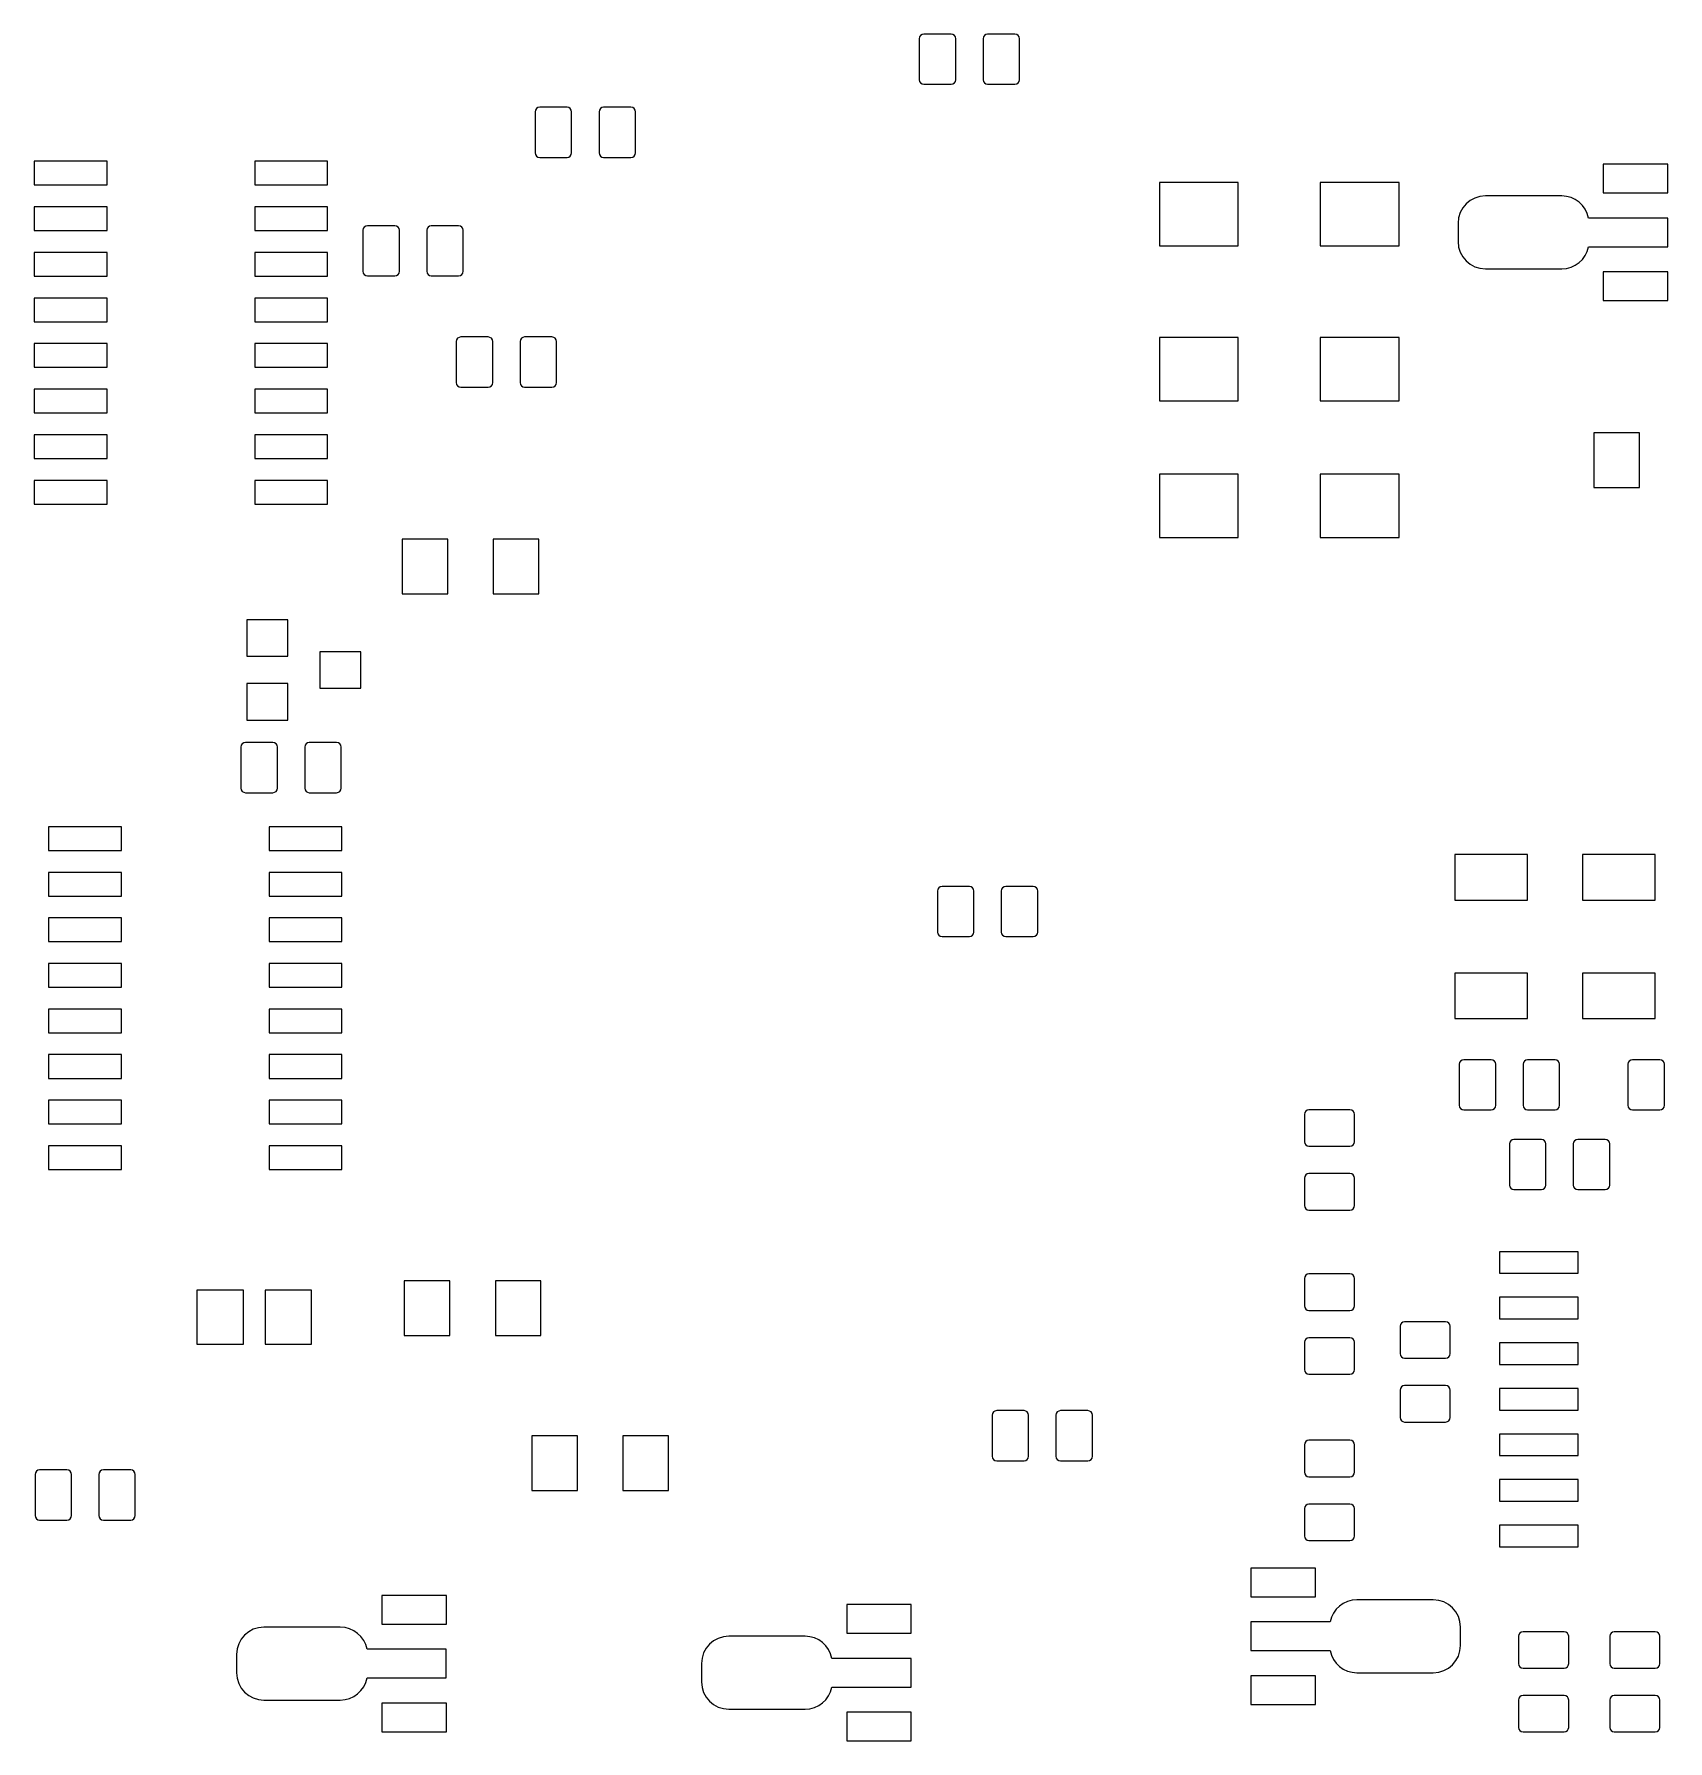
# Model space of a CAD drawing. Header units: millimetres. Extents: x 123.8 to 216.7, y 170.4 to 268.7.
# Drawn here: x 123.83 to 169.36, y 220.44 to 267.99 of the extents above; entities that cross this region are included whole.
import ezdxf

# ---------------------------------------------------------------- set-up
doc = ezdxf.new("R2010")
doc.units = ezdxf.units.MM

msp = doc.modelspace()

# ---------------------------------------------------------------- linework, layer by layer
at = {"color": 7, "linetype": 'Continuous'}
for p, q in [((148.496, 267.866), (148.496, 266.723)), ((149.385, 267.993), (148.623, 267.993)), ((149.512, 266.723), (149.512, 267.866)), ((150.274, 267.866), (150.274, 266.723)), ((151.163, 267.993), (150.401, 267.993)), ((151.29, 266.723), (151.29, 267.866)), ((148.623, 266.596), (149.385, 266.596)), ((150.401, 266.596), (151.163, 266.596)), ((138.684, 265.955), (137.922, 265.955)), ((140.462, 265.955), (139.7, 265.955)), ((137.795, 265.828), (137.795, 264.685)), ((138.811, 264.685), (138.811, 265.828)), ((139.573, 265.828), (139.573, 264.685)), ((140.589, 264.685), (140.589, 265.828)), ((123.833, 264.45), (123.833, 263.79)), ((125.865, 264.45), (123.833, 264.45)), ((125.865, 263.79), (125.865, 264.45)), ((129.979, 264.45), (129.979, 263.79)), ((132.011, 264.45), (129.979, 264.45)), ((132.011, 263.79), (132.011, 264.45)), ((137.922, 264.558), (138.684, 264.558)), ((139.7, 264.558), (140.462, 264.558)), ((169.357, 264.368), (167.557, 264.368)), ((167.557, 264.368), (167.557, 263.568)), ((169.357, 263.568), (169.357, 264.368)), ((123.833, 263.79), (125.865, 263.79)), ((129.979, 263.79), (132.011, 263.79)), ((155.187, 263.862), (155.187, 262.092)), ((157.387, 263.862), (155.187, 263.862)), ((157.387, 262.092), (157.387, 263.862)), ((159.671, 263.862), (159.671, 262.092)), ((161.871, 263.862), (159.671, 263.862)), ((161.871, 262.092), (161.871, 263.862)), ((166.399, 263.485), (164.273, 263.485)), ((167.557, 263.568), (169.357, 263.568)), ((123.833, 263.18), (123.833, 262.52)), ((125.865, 263.18), (123.833, 263.18)), ((125.865, 262.52), (125.865, 263.18)), ((129.979, 263.18), (129.979, 262.52)), ((132.011, 263.18), (129.979, 263.18)), ((132.011, 262.52), (132.011, 263.18)), ((123.833, 262.52), (125.865, 262.52)), ((129.979, 262.52), (132.011, 262.52)), ((132.995, 262.528), (132.995, 261.385)), ((133.884, 262.655), (133.122, 262.655)), ((134.011, 261.385), (134.011, 262.528)), ((134.773, 262.528), (134.773, 261.385)), ((135.662, 262.655), (134.9, 262.655)), ((135.789, 261.385), (135.789, 262.528)), ((163.511, 262.723), (163.511, 262.215)), ((169.353, 262.869), (167.147, 262.869)), ((169.353, 262.069), (169.353, 262.869)), ((155.187, 262.092), (157.387, 262.092)), ((159.671, 262.092), (161.871, 262.092)), ((167.147, 262.069), (169.353, 262.069)), ((123.833, 261.91), (123.833, 261.25)), ((125.865, 261.91), (123.833, 261.91)), ((125.865, 261.25), (125.865, 261.91)), ((129.979, 261.91), (129.979, 261.25)), ((132.011, 261.91), (129.979, 261.91)), ((132.011, 261.25), (132.011, 261.91)), ((123.833, 261.25), (125.865, 261.25)), ((129.979, 261.25), (132.011, 261.25)), ((133.122, 261.258), (133.884, 261.258)), ((134.9, 261.258), (135.662, 261.258)), ((164.273, 261.453), (166.399, 261.453)), ((169.357, 261.37), (167.557, 261.37)), ((167.557, 261.37), (167.557, 260.57)), ((169.357, 260.57), (169.357, 261.37)), ((123.833, 260.64), (123.833, 259.98)), ((125.865, 260.64), (123.833, 260.64)), ((125.865, 259.98), (125.865, 260.64)), ((129.979, 260.64), (129.979, 259.98)), ((132.011, 260.64), (129.979, 260.64)), ((132.011, 259.98), (132.011, 260.64)), ((167.557, 260.57), (169.357, 260.57)), ((123.833, 259.98), (125.865, 259.98)), ((129.979, 259.98), (132.011, 259.98)), ((123.833, 259.37), (123.833, 258.71)), ((125.865, 259.37), (123.833, 259.37)), ((125.865, 258.71), (125.865, 259.37)), ((129.979, 259.37), (129.979, 258.71)), ((132.011, 259.37), (129.979, 259.37)), ((132.011, 258.71), (132.011, 259.37)), ((135.595, 259.428), (135.595, 258.285)), ((136.484, 259.555), (135.722, 259.555)), ((136.611, 258.285), (136.611, 259.428)), ((137.373, 259.428), (137.373, 258.285)), ((138.262, 259.555), (137.5, 259.555)), ((138.389, 258.285), (138.389, 259.428)), ((155.187, 259.544), (155.187, 257.774)), ((157.387, 259.544), (155.187, 259.544)), ((157.387, 257.774), (157.387, 259.544)), ((159.671, 259.544), (159.671, 257.774)), ((161.871, 259.544), (159.671, 259.544)), ((161.871, 257.774), (161.871, 259.544)), ((123.833, 258.71), (125.865, 258.71)), ((129.979, 258.71), (132.011, 258.71)), ((123.833, 258.1), (123.833, 257.44)), ((125.865, 258.1), (123.833, 258.1)), ((125.865, 257.44), (125.865, 258.1)), ((129.979, 258.1), (129.979, 257.44)), ((132.011, 258.1), (129.979, 258.1)), ((132.011, 257.44), (132.011, 258.1)), ((135.722, 258.158), (136.484, 258.158)), ((137.5, 258.158), (138.262, 258.158)), ((155.187, 257.774), (157.387, 257.774)), ((159.671, 257.774), (161.871, 257.774)), ((123.833, 257.44), (125.865, 257.44)), ((129.979, 257.44), (132.011, 257.44)), ((123.833, 256.83), (123.833, 256.17)), ((125.865, 256.83), (123.833, 256.83)), ((125.865, 256.17), (125.865, 256.83)), ((129.979, 256.83), (129.979, 256.17)), ((132.011, 256.83), (129.979, 256.83)), ((132.011, 256.17), (132.011, 256.83)), ((168.562, 256.881), (167.292, 256.881)), ((167.292, 256.881), (167.292, 255.357)), ((168.562, 255.357), (168.562, 256.881)), ((123.833, 256.17), (125.865, 256.17)), ((129.979, 256.17), (132.011, 256.17)), ((123.833, 255.56), (123.833, 254.9)), ((125.865, 255.56), (123.833, 255.56)), ((125.865, 254.9), (125.865, 255.56)), ((129.979, 255.56), (129.979, 254.9)), ((132.011, 255.56), (129.979, 255.56)), ((132.011, 254.9), (132.011, 255.56)), ((155.187, 255.734), (155.187, 253.964)), ((157.387, 255.734), (155.187, 255.734)), ((157.387, 253.964), (157.387, 255.734)), ((159.671, 255.734), (159.671, 253.964)), ((161.871, 255.734), (159.671, 255.734)), ((161.871, 253.964), (161.871, 255.734)), ((123.833, 254.9), (125.865, 254.9)), ((129.979, 254.9), (132.011, 254.9)), ((167.292, 255.357), (168.562, 255.357)), ((155.187, 253.964), (157.387, 253.964)), ((159.671, 253.964), (161.871, 253.964)), ((135.357, 253.919), (134.087, 253.919)), ((134.087, 253.919), (134.087, 252.395)), ((135.357, 252.395), (135.357, 253.919)), ((137.897, 253.919), (136.627, 253.919)), ((136.627, 253.919), (136.627, 252.395)), ((137.897, 252.395), (137.897, 253.919)), ((134.087, 252.395), (135.357, 252.395)), ((136.627, 252.395), (137.897, 252.395)), ((130.906, 251.674), (129.763, 251.674)), ((129.763, 251.674), (129.763, 250.658)), ((130.906, 250.658), (130.906, 251.674)), ((129.763, 250.658), (130.906, 250.658)), ((131.795, 250.785), (131.795, 249.769)), ((132.938, 250.785), (131.795, 250.785)), ((132.938, 249.769), (132.938, 250.785)), ((129.763, 249.896), (129.763, 248.88)), ((130.906, 249.896), (129.763, 249.896)), ((130.906, 248.88), (130.906, 249.896)), ((131.795, 249.769), (132.938, 249.769)), ((129.763, 248.88), (130.906, 248.88)), ((130.484, 248.255), (129.722, 248.255)), ((132.262, 248.255), (131.5, 248.255)), ((129.595, 248.128), (129.595, 246.985)), ((130.611, 246.985), (130.611, 248.128)), ((131.373, 248.128), (131.373, 246.985)), ((132.389, 246.985), (132.389, 248.128)), ((129.722, 246.858), (130.484, 246.858)), ((131.5, 246.858), (132.262, 246.858)), ((124.233, 245.908), (124.233, 245.248)), ((126.265, 245.908), (124.233, 245.908)), ((126.265, 245.248), (126.265, 245.908)), ((130.379, 245.908), (130.379, 245.248)), ((132.411, 245.908), (130.379, 245.908)), ((132.411, 245.248), (132.411, 245.908)), ((124.233, 245.248), (126.265, 245.248)), ((130.379, 245.248), (132.411, 245.248)), ((165.45, 245.133), (163.418, 245.133)), ((163.418, 245.133), (163.418, 243.863)), ((165.45, 243.863), (165.45, 245.133)), ((169.006, 245.133), (166.974, 245.133)), ((166.974, 245.133), (166.974, 243.863)), ((169.006, 243.863), (169.006, 245.133)), ((124.233, 244.638), (124.233, 243.978)), ((126.265, 244.638), (124.233, 244.638)), ((126.265, 243.978), (126.265, 244.638)), ((130.379, 244.638), (130.379, 243.978)), ((132.411, 244.638), (130.379, 244.638)), ((132.411, 243.978), (132.411, 244.638)), ((124.233, 243.978), (126.265, 243.978)), ((130.379, 243.978), (132.411, 243.978)), ((149.004, 244.117), (149.004, 242.974)), ((149.893, 244.244), (149.131, 244.244)), ((150.02, 242.974), (150.02, 244.117)), ((150.782, 244.117), (150.782, 242.974)), ((151.671, 244.244), (150.909, 244.244)), ((151.798, 242.974), (151.798, 244.117)), ((163.418, 243.863), (165.45, 243.863)), ((166.974, 243.863), (169.006, 243.863)), ((124.233, 243.368), (124.233, 242.708)), ((126.265, 243.368), (124.233, 243.368)), ((126.265, 242.708), (126.265, 243.368)), ((130.379, 243.368), (130.379, 242.708)), ((132.411, 243.368), (130.379, 243.368)), ((132.411, 242.708), (132.411, 243.368)), ((124.233, 242.708), (126.265, 242.708)), ((130.379, 242.708), (132.411, 242.708)), ((149.131, 242.847), (149.893, 242.847)), ((150.909, 242.847), (151.671, 242.847)), ((124.233, 242.098), (124.233, 241.438)), ((126.265, 242.098), (124.233, 242.098)), ((126.265, 241.438), (126.265, 242.098)), ((130.379, 242.098), (130.379, 241.438)), ((132.411, 242.098), (130.379, 242.098)), ((132.411, 241.438), (132.411, 242.098)), ((165.45, 241.831), (163.418, 241.831)), ((163.418, 241.831), (163.418, 240.561)), ((165.45, 240.561), (165.45, 241.831)), ((169.006, 241.831), (166.974, 241.831)), ((166.974, 241.831), (166.974, 240.561)), ((169.006, 240.561), (169.006, 241.831)), ((124.233, 241.438), (126.265, 241.438)), ((130.379, 241.438), (132.411, 241.438)), ((124.233, 240.828), (124.233, 240.168)), ((126.265, 240.828), (124.233, 240.828)), ((126.265, 240.168), (126.265, 240.828)), ((130.379, 240.828), (130.379, 240.168)), ((132.411, 240.828), (130.379, 240.828)), ((132.411, 240.168), (132.411, 240.828)), ((124.233, 240.168), (126.265, 240.168)), ((130.379, 240.168), (132.411, 240.168)), ((163.418, 240.561), (165.45, 240.561)), ((166.974, 240.561), (169.006, 240.561)), ((124.233, 239.558), (124.233, 238.898)), ((126.265, 239.558), (124.233, 239.558)), ((126.265, 238.898), (126.265, 239.558)), ((130.379, 239.558), (130.379, 238.898)), ((132.411, 239.558), (130.379, 239.558)), ((132.411, 238.898), (132.411, 239.558)), ((163.545, 239.291), (163.545, 238.148)), ((164.434, 239.418), (163.672, 239.418)), ((164.561, 238.148), (164.561, 239.291)), ((165.323, 239.291), (165.323, 238.148)), ((166.212, 239.418), (165.45, 239.418)), ((166.339, 238.148), (166.339, 239.291)), ((168.244, 239.291), (168.244, 238.148)), ((169.133, 239.418), (168.371, 239.418)), ((169.26, 238.148), (169.26, 239.291)), ((124.233, 238.898), (126.265, 238.898)), ((130.379, 238.898), (132.411, 238.898)), ((124.233, 238.288), (124.233, 237.628)), ((126.265, 238.288), (124.233, 238.288)), ((126.265, 237.628), (126.265, 238.288)), ((130.379, 238.288), (130.379, 237.628)), ((132.411, 238.288), (130.379, 238.288)), ((132.411, 237.628), (132.411, 238.288)), ((159.227, 237.894), (159.227, 237.132)), ((160.497, 238.021), (159.354, 238.021)), ((160.624, 237.132), (160.624, 237.894)), ((163.672, 238.021), (164.434, 238.021)), ((165.45, 238.021), (166.212, 238.021)), ((168.371, 238.021), (169.133, 238.021)), ((124.233, 237.628), (126.265, 237.628)), ((130.379, 237.628), (132.411, 237.628)), ((124.233, 237.018), (124.233, 236.358)), ((126.265, 237.018), (124.233, 237.018)), ((126.265, 236.358), (126.265, 237.018)), ((130.379, 237.018), (130.379, 236.358)), ((132.411, 237.018), (130.379, 237.018)), ((132.411, 236.358), (132.411, 237.018)), ((159.354, 237.005), (160.497, 237.005)), ((164.942, 237.069), (164.942, 235.926)), ((165.831, 237.196), (165.069, 237.196)), ((165.958, 235.926), (165.958, 237.069)), ((166.72, 237.069), (166.72, 235.926)), ((167.609, 237.196), (166.847, 237.196)), ((167.736, 235.926), (167.736, 237.069)), ((124.233, 236.358), (126.265, 236.358)), ((130.379, 236.358), (132.411, 236.358)), ((159.227, 236.116), (159.227, 235.354)), ((160.497, 236.243), (159.354, 236.243)), ((160.624, 235.354), (160.624, 236.116)), ((165.069, 235.799), (165.831, 235.799)), ((166.847, 235.799), (167.609, 235.799)), ((159.354, 235.227), (160.497, 235.227)), ((164.662, 234.067), (164.662, 233.467)), ((166.862, 234.067), (164.662, 234.067)), ((166.862, 233.467), (166.862, 234.067)), ((135.415, 233.259), (134.145, 233.259)), ((134.145, 233.259), (134.145, 231.735)), ((135.415, 231.735), (135.415, 233.259)), ((137.955, 233.259), (136.685, 233.259)), ((136.685, 233.259), (136.685, 231.735)), ((137.955, 231.735), (137.955, 233.259)), ((159.227, 233.322), (159.227, 232.56)), ((160.497, 233.449), (159.354, 233.449)), ((160.624, 232.56), (160.624, 233.322)), ((164.662, 233.467), (166.862, 233.467)), ((129.666, 232.993), (128.366, 232.993)), ((128.366, 232.993), (128.366, 231.493)), ((129.666, 231.493), (129.666, 232.993)), ((131.566, 232.993), (130.266, 232.993)), ((130.266, 232.993), (130.266, 231.493)), ((131.566, 231.493), (131.566, 232.993)), ((164.662, 232.797), (164.662, 232.197)), ((166.862, 232.797), (164.662, 232.797)), ((166.862, 232.197), (166.862, 232.797)), ((159.354, 232.433), (160.497, 232.433)), ((163.164, 232.116), (162.021, 232.116)), ((164.662, 232.197), (166.862, 232.197)), ((134.145, 231.735), (135.415, 231.735)), ((136.685, 231.735), (137.955, 231.735)), ((160.497, 231.671), (159.354, 231.671)), ((161.894, 231.989), (161.894, 231.227)), ((163.291, 231.227), (163.291, 231.989)), ((128.366, 231.493), (129.666, 231.493)), ((130.266, 231.493), (131.566, 231.493)), ((159.227, 231.544), (159.227, 230.782)), ((160.624, 230.782), (160.624, 231.544)), ((164.662, 231.527), (164.662, 230.927)), ((166.862, 231.527), (164.662, 231.527)), ((166.862, 230.927), (166.862, 231.527)), ((159.354, 230.655), (160.497, 230.655)), ((162.021, 231.1), (163.164, 231.1)), ((164.662, 230.927), (166.862, 230.927)), ((161.894, 230.211), (161.894, 229.449)), ((163.164, 230.338), (162.021, 230.338)), ((163.291, 229.449), (163.291, 230.211)), ((164.662, 230.257), (164.662, 229.657)), ((166.862, 230.257), (164.662, 230.257)), ((166.862, 229.657), (166.862, 230.257)), ((150.528, 229.512), (150.528, 228.369)), ((151.417, 229.639), (150.655, 229.639)), ((151.544, 228.369), (151.544, 229.512)), ((152.306, 229.512), (152.306, 228.369)), ((153.195, 229.639), (152.433, 229.639)), ((153.322, 228.369), (153.322, 229.512)), ((162.021, 229.322), (163.164, 229.322)), ((164.662, 229.657), (166.862, 229.657)), ((138.971, 228.941), (137.701, 228.941)), ((137.701, 228.941), (137.701, 227.417)), ((138.971, 227.417), (138.971, 228.941)), ((141.511, 228.941), (140.241, 228.941)), ((140.241, 228.941), (140.241, 227.417)), ((141.511, 227.417), (141.511, 228.941)), ((160.497, 228.814), (159.354, 228.814)), ((164.662, 228.987), (164.662, 228.387)), ((166.862, 228.987), (164.662, 228.987)), ((166.862, 228.387), (166.862, 228.987)), ((159.227, 228.687), (159.227, 227.925)), ((160.624, 227.925), (160.624, 228.687)), ((164.662, 228.387), (166.862, 228.387)), ((123.858, 227.861), (123.858, 226.718)), ((124.747, 227.988), (123.985, 227.988)), ((124.874, 226.718), (124.874, 227.861)), ((125.636, 227.861), (125.636, 226.718)), ((126.525, 227.988), (125.763, 227.988)), ((126.652, 226.718), (126.652, 227.861)), ((150.655, 228.242), (151.417, 228.242)), ((152.433, 228.242), (153.195, 228.242)), ((159.354, 227.798), (160.497, 227.798)), ((137.701, 227.417), (138.971, 227.417)), ((140.241, 227.417), (141.511, 227.417)), ((164.662, 227.717), (164.662, 227.117)), ((166.862, 227.717), (164.662, 227.717)), ((166.862, 227.117), (166.862, 227.717)), ((159.227, 226.909), (159.227, 226.147)), ((160.497, 227.036), (159.354, 227.036)), ((160.624, 226.147), (160.624, 226.909)), ((164.662, 227.117), (166.862, 227.117)), ((123.985, 226.591), (124.747, 226.591)), ((125.763, 226.591), (126.525, 226.591)), ((164.662, 226.447), (164.662, 225.847)), ((166.862, 226.447), (164.662, 226.447)), ((166.862, 225.847), (166.862, 226.447)), ((159.354, 226.02), (160.497, 226.02)), ((164.662, 225.847), (166.862, 225.847)), ((157.734, 225.252), (157.734, 224.452)), ((159.534, 225.252), (157.734, 225.252)), ((159.534, 224.452), (159.534, 225.252)), ((135.321, 224.49), (133.521, 224.49)), ((133.521, 224.49), (133.521, 223.69)), ((135.321, 223.69), (135.321, 224.49)), ((148.275, 224.236), (146.475, 224.236)), ((146.475, 224.236), (146.475, 223.436)), ((148.275, 223.436), (148.275, 224.236)), ((157.734, 224.452), (159.534, 224.452)), ((162.818, 224.369), (160.692, 224.369)), ((132.363, 223.607), (130.237, 223.607)), ((133.521, 223.69), (135.321, 223.69)), ((157.738, 223.753), (157.738, 222.953)), ((159.944, 223.753), (157.738, 223.753)), ((163.58, 223.099), (163.58, 223.607)), ((145.317, 223.353), (143.191, 223.353)), ((146.475, 223.436), (148.275, 223.436)), ((165.196, 223.353), (165.196, 222.591)), ((166.466, 223.48), (165.323, 223.48)), ((166.593, 222.591), (166.593, 223.353)), ((167.736, 223.353), (167.736, 222.591)), ((169.006, 223.48), (167.863, 223.48)), ((169.133, 222.591), (169.133, 223.353)), ((129.475, 222.845), (129.475, 222.337)), ((135.317, 222.991), (133.111, 222.991)), ((135.317, 222.191), (135.317, 222.991)), ((142.429, 222.591), (142.429, 222.083)), ((148.271, 222.737), (146.065, 222.737)), ((148.271, 221.937), (148.271, 222.737)), ((157.738, 222.953), (159.944, 222.953)), ((133.111, 222.191), (135.317, 222.191)), ((157.734, 222.254), (157.734, 221.454)), ((159.534, 222.254), (157.734, 222.254)), ((159.534, 221.454), (159.534, 222.254)), ((160.692, 222.337), (162.818, 222.337)), ((165.323, 222.464), (166.466, 222.464)), ((167.863, 222.464), (169.006, 222.464)), ((146.065, 221.937), (148.271, 221.937)), ((166.466, 221.702), (165.323, 221.702)), ((169.006, 221.702), (167.863, 221.702)), ((130.237, 221.575), (132.363, 221.575)), ((135.321, 221.492), (133.521, 221.492)), ((133.521, 221.492), (133.521, 220.692)), ((135.321, 220.692), (135.321, 221.492)), ((143.191, 221.321), (145.317, 221.321)), ((148.275, 221.238), (146.475, 221.238)), ((146.475, 221.238), (146.475, 220.438)), ((148.275, 220.438), (148.275, 221.238)), ((157.734, 221.454), (159.534, 221.454)), ((165.196, 221.575), (165.196, 220.813)), ((166.593, 220.813), (166.593, 221.575)), ((167.736, 221.575), (167.736, 220.813)), ((169.133, 220.813), (169.133, 221.575)), ((133.521, 220.692), (135.321, 220.692)), ((165.323, 220.686), (166.466, 220.686)), ((167.863, 220.686), (169.006, 220.686)), ((146.475, 220.438), (148.275, 220.438))]:
    msp.add_line(p, q, dxfattribs=at)
for centre, radius, start, end in [((148.623, 267.866), 0.127, 90.0013, 179.9987), ((149.385, 267.866), 0.127, 0.0013, 89.9987), ((150.401, 267.866), 0.127, 90.0013, 179.9987), ((151.163, 267.866), 0.127, 0.0013, 89.9987), ((148.623, 266.723), 0.127, 180.0013, 269.9987), ((149.385, 266.723), 0.127, 270.0013, 0), ((150.401, 266.723), 0.127, 180.0013, 269.9987), ((151.163, 266.723), 0.127, 270.0013, 0), ((137.922, 265.828), 0.127, 90.0013, 179.9987), ((138.684, 265.828), 0.127, 0.0013, 89.9987), ((139.7, 265.828), 0.127, 90.0013, 179.9987), ((140.462, 265.828), 0.127, 0.0013, 89.9987), ((137.922, 264.685), 0.127, 180.0013, 269.9987), ((138.684, 264.685), 0.127, 270.0013, 0), ((139.7, 264.685), 0.127, 180.0013, 269.9987), ((140.462, 264.685), 0.127, 270.0013, 0), ((164.273, 262.723), 0.762, 90.0013, 179.9987), ((166.399, 262.723), 0.762, 11.0473, 89.9987), ((133.122, 262.528), 0.127, 90.0013, 179.9987), ((133.884, 262.528), 0.127, 0.0013, 89.9987), ((134.9, 262.528), 0.127, 90.0013, 179.9987), ((135.662, 262.528), 0.127, 0.0013, 89.9987), ((164.273, 262.215), 0.762, 180.0013, 269.9987), ((166.399, 262.215), 0.762, 270.0013, 348.9527), ((133.122, 261.385), 0.127, 180.0013, 269.9987), ((133.884, 261.385), 0.127, 270.0013, 0), ((134.9, 261.385), 0.127, 180.0013, 269.9987), ((135.662, 261.385), 0.127, 270.0013, 0), ((135.722, 259.428), 0.127, 90.0013, 179.9987), ((136.484, 259.428), 0.127, 0.0013, 89.9987), ((137.5, 259.428), 0.127, 90.0013, 179.9987), ((138.262, 259.428), 0.127, 0.0013, 89.9987), ((135.722, 258.285), 0.127, 180.0013, 269.9987), ((136.484, 258.285), 0.127, 270.0013, 0), ((137.5, 258.285), 0.127, 180.0013, 269.9987), ((138.262, 258.285), 0.127, 270.0013, 0), ((129.722, 248.128), 0.127, 90.0013, 179.9987), ((130.484, 248.128), 0.127, 0.0013, 89.9987), ((131.5, 248.128), 0.127, 90.0013, 179.9987), ((132.262, 248.128), 0.127, 0.0013, 89.9987), ((129.722, 246.985), 0.127, 180.0013, 269.9987), ((130.484, 246.985), 0.127, 270.0013, 0), ((131.5, 246.985), 0.127, 180.0013, 269.9987), ((132.262, 246.985), 0.127, 270.0013, 0), ((149.131, 244.117), 0.127, 90.0013, 180), ((149.893, 244.117), 0.127, 0.0013, 89.9987), ((150.909, 244.117), 0.127, 90.0013, 180), ((151.671, 244.117), 0.127, 0.0013, 89.9987), ((149.131, 242.974), 0.127, 180.0013, 269.9987), ((149.893, 242.974), 0.127, 270.0013, 359.9987), ((150.909, 242.974), 0.127, 180.0013, 269.9987), ((151.671, 242.974), 0.127, 270.0013, 359.9987), ((163.672, 239.291), 0.127, 90.0013, 180), ((164.434, 239.291), 0.127, 0.0013, 89.9987), ((165.45, 239.291), 0.127, 90.0013, 180), ((166.212, 239.291), 0.127, 0.0013, 89.9987), ((168.371, 239.291), 0.127, 90.0013, 180), ((169.133, 239.291), 0.127, 0.0013, 89.9987), ((159.354, 237.894), 0.127, 90.0013, 179.9987), ((160.497, 237.894), 0.127, 0.0013, 89.9987), ((163.672, 238.148), 0.127, 180.0013, 269.9987), ((164.434, 238.148), 0.127, 270.0013, 359.9987), ((165.45, 238.148), 0.127, 180.0013, 269.9987), ((166.212, 238.148), 0.127, 270.0013, 359.9987), ((168.371, 238.148), 0.127, 180.0013, 269.9987), ((169.133, 238.148), 0.127, 270.0013, 359.9987), ((159.354, 237.132), 0.127, 180.0013, 270), ((160.497, 237.132), 0.127, 270.0013, 359.9987), ((165.069, 237.069), 0.127, 90.0013, 180), ((165.831, 237.069), 0.127, 0.0013, 89.9987), ((166.847, 237.069), 0.127, 90.0013, 180), ((167.609, 237.069), 0.127, 0.0013, 89.9987), ((159.354, 236.116), 0.127, 90.0013, 179.9987), ((160.497, 236.116), 0.127, 0.0013, 89.9987), ((165.069, 235.926), 0.127, 180.0013, 269.9987), ((165.831, 235.926), 0.127, 270.0013, 359.9987), ((166.847, 235.926), 0.127, 180.0013, 269.9987), ((167.609, 235.926), 0.127, 270.0013, 359.9987), ((159.354, 235.354), 0.127, 180.0013, 270), ((160.497, 235.354), 0.127, 270.0013, 359.9987), ((159.354, 233.322), 0.127, 90.0013, 179.9987), ((160.497, 233.322), 0.127, 0.0013, 90), ((159.354, 232.56), 0.127, 180.0013, 269.9987), ((160.497, 232.56), 0.127, 270.0013, 359.9987), ((162.021, 231.989), 0.127, 90.0013, 179.9987), ((163.164, 231.989), 0.127, 0.0013, 90), ((159.354, 231.544), 0.127, 90.0013, 179.9987), ((160.497, 231.544), 0.127, 0.0013, 90), ((162.021, 231.227), 0.127, 180.0013, 269.9987), ((163.164, 231.227), 0.127, 270.0013, 359.9987), ((159.354, 230.782), 0.127, 180.0013, 269.9987), ((160.497, 230.782), 0.127, 270.0013, 359.9987), ((162.021, 230.211), 0.127, 90.0013, 179.9987), ((163.164, 230.211), 0.127, 0.0013, 90), ((150.655, 229.512), 0.127, 90.0013, 180), ((151.417, 229.512), 0.127, 0.0013, 89.9987), ((152.433, 229.512), 0.127, 90.0013, 180), ((153.195, 229.512), 0.127, 0.0013, 89.9987), ((162.021, 229.449), 0.127, 180.0013, 269.9987), ((163.164, 229.449), 0.127, 270.0013, 359.9987), ((159.354, 228.687), 0.127, 90.0013, 179.9987), ((160.497, 228.687), 0.127, 0.0013, 89.9987), ((150.655, 228.369), 0.127, 180.0013, 269.9987), ((151.417, 228.369), 0.127, 270.0013, 359.9987), ((152.433, 228.369), 0.127, 180.0013, 269.9987), ((153.195, 228.369), 0.127, 270.0013, 359.9987), ((123.985, 227.861), 0.127, 90.0013, 180), ((124.747, 227.861), 0.127, 0.0013, 89.9987), ((125.763, 227.861), 0.127, 90.0013, 180), ((126.525, 227.861), 0.127, 0.0013, 89.9987), ((159.354, 227.925), 0.127, 180.0013, 270), ((160.497, 227.925), 0.127, 270.0013, 359.9987), ((159.354, 226.909), 0.127, 90.0013, 179.9987), ((160.497, 226.909), 0.127, 0.0013, 89.9987), ((123.985, 226.718), 0.127, 180.0013, 269.9987), ((124.747, 226.718), 0.127, 270.0013, 359.9987), ((125.763, 226.718), 0.127, 180.0013, 269.9987), ((126.525, 226.718), 0.127, 270.0013, 359.9987), ((159.354, 226.147), 0.127, 180.0013, 270), ((160.497, 226.147), 0.127, 270.0013, 359.9987), ((160.692, 223.607), 0.762, 90.0013, 168.9527), ((162.818, 223.607), 0.762, 0.0013, 89.9987), ((130.237, 222.845), 0.762, 90.0013, 179.9987), ((132.363, 222.845), 0.762, 11.0473, 89.9987), ((143.191, 222.591), 0.762, 90.0013, 179.9987), ((145.317, 222.591), 0.762, 11.0473, 89.9987), ((162.818, 223.099), 0.762, 270.0013, 359.9987), ((165.323, 223.353), 0.127, 90.0013, 179.9987), ((166.466, 223.353), 0.127, 0.0013, 89.9987), ((167.863, 223.353), 0.127, 90.0013, 179.9987), ((169.006, 223.353), 0.127, 0.0013, 89.9987), ((160.692, 223.099), 0.762, 191.0473, 269.9987), ((165.323, 222.591), 0.127, 180.0013, 270), ((166.466, 222.591), 0.127, 270.0013, 359.9987), ((167.863, 222.591), 0.127, 180.0013, 270), ((169.006, 222.591), 0.127, 270.0013, 359.9987), ((130.237, 222.337), 0.762, 180.0013, 269.9987), ((132.363, 222.337), 0.762, 270.0013, 348.9527), ((143.191, 222.083), 0.762, 180.0013, 269.9987), ((145.317, 222.083), 0.762, 270.0013, 348.9527), ((165.323, 221.575), 0.127, 90.0013, 179.9987), ((166.466, 221.575), 0.127, 0.0013, 89.9987), ((167.863, 221.575), 0.127, 90.0013, 179.9987), ((169.006, 221.575), 0.127, 0.0013, 89.9987), ((165.323, 220.813), 0.127, 180.0013, 270), ((166.466, 220.813), 0.127, 270.0013, 359.9987), ((167.863, 220.813), 0.127, 180.0013, 270), ((169.006, 220.813), 0.127, 270.0013, 359.9987)]:
    msp.add_arc(centre, radius, start, end, dxfattribs=at)

doc.saveas('drawing.dxf')
